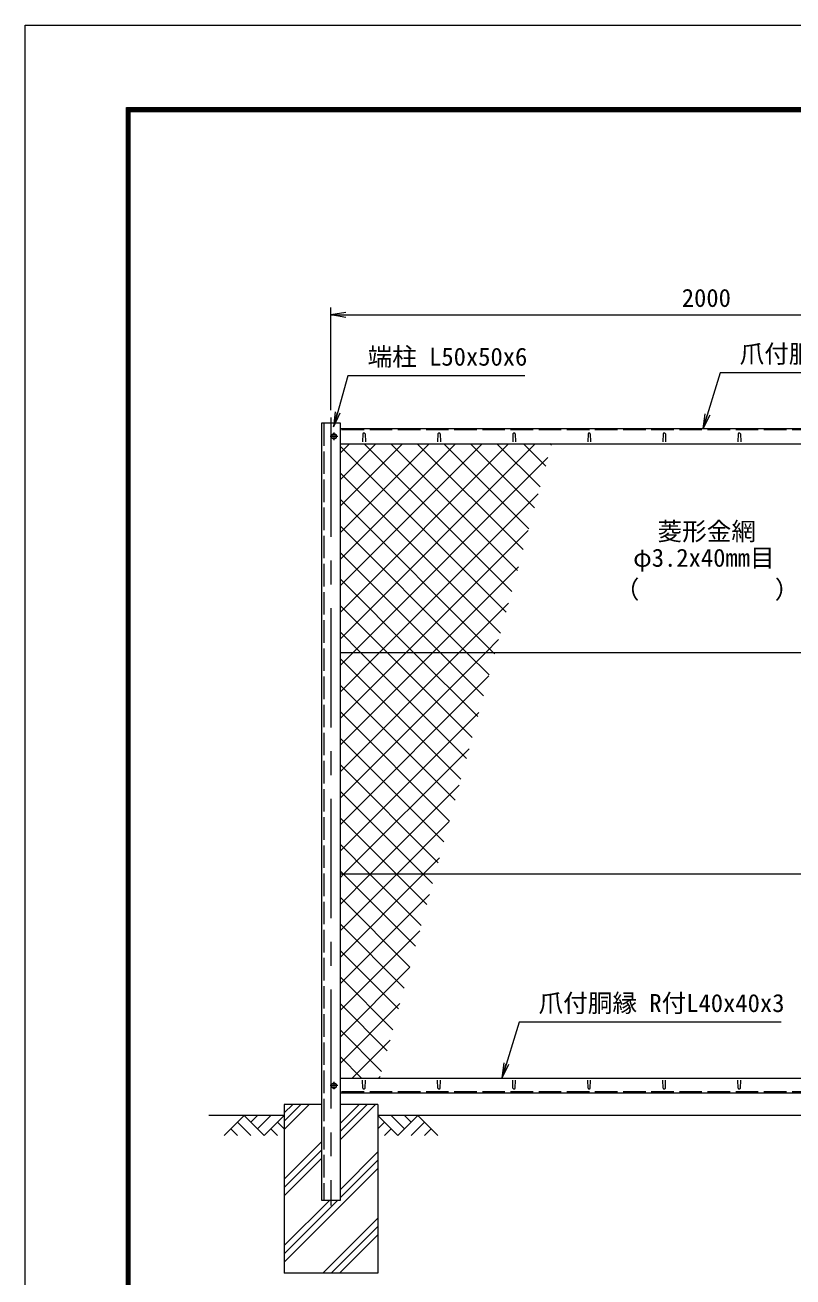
# Model space of a CAD drawing. Units: millimetres, scale not verified. Extents: x -4200 to 4200, y -2970 to 2970.
# Drawn here: x -4200 to -2154, y -366 to 2970 of the extents above; entities that cross this region are included whole.
import ezdxf
from ezdxf.enums import TextEntityAlignment as Align

# ---------------------------------------------------------------- set-up
doc = ezdxf.new("R2010")
doc.units = ezdxf.units.MM
doc.header["$LTSCALE"] = 10
doc.linetypes.add('DASHED', pattern=[7.5, 6, -1.5])
doc.linetypes.add('USER1', pattern=[50.8, 31.75, -6.35, 6.35, -6.35])
for name, color, linetype, lineweight in [('0-0_D-STR1', 1, 'Continuous', 18), ('0-1_D-BMK', 2, 'USER1', 13), ('0-2_D-STR-DIM', 7, 'Continuous', 13), ('0-3_D-STR3', 3, 'Continuous', 13), ('0-4_D-BGD', 7, 'Continuous', 18), ('0-5_D-STR4', 7, 'Continuous', 18), ('0-6_D-DCR-HCH', 7, 'Continuous', 13), ('0-7_D-STR-TXT', 7, 'Continuous', 13), ('0-8_0', 7, 'Continuous', 18), ('0-A_D-STR2', 7, 'Continuous', 13), ('0-B_D-TTL', 7, 'Continuous', 18)]:
    doc.layers.add(name, color=color, linetype=linetype, lineweight=lineweight)
doc.styles.add('ＭＳ ゴシック', font='')
doc.styles.get('ＭＳ ゴシック').set_extended_font_data('MS Gothic')

# ---------------------------------------------------------------- blocks, each defined once
blk = doc.blocks.new('_Open')
at = {"layer": '0-8_0'}
blk.add_line((-10, 1.667), (0, 0), dxfattribs=at)
blk.add_lwpolyline([(-10, -1.667), (0, 0), (-10, 0)], dxfattribs=at)

msp = doc.modelspace()

# ---------------------------------------------------------------- linework, layer by layer
at = {"layer": '0-0_D-STR1'}
for p, q in [((-3409.97, 1908.98), (-3409.97, -161.02)), ((-3359.97, 1908.98), (-3409.97, 1908.98)), ((-3359.97, -161.02), (-3359.97, 1908.98)), ((-1421.47, 1893.98), (-3359.97, 1893.98)), ((-3299.97, 1880.85), (-3300.72, 1859.35)), ((-3293.97, 1880.85), (-3293.22, 1859.35)), ((-3099.97, 1880.85), (-3100.72, 1859.35)), ((-3093.97, 1880.85), (-3093.22, 1859.35)), ((-2899.97, 1880.85), (-2900.72, 1859.35)), ((-2893.97, 1880.85), (-2893.22, 1859.35)), ((-2699.97, 1880.85), (-2700.72, 1859.35)), ((-2693.97, 1880.85), (-2693.22, 1859.35)), ((-2499.97, 1880.85), (-2500.72, 1859.35)), ((-2493.97, 1880.85), (-2493.22, 1859.35)), ((-2299.97, 1880.85), (-2300.72, 1859.35)), ((-2293.97, 1880.85), (-2293.22, 1859.35)), ((-3359.97, 1853.98), (-1421.47, 1853.98)), ((-3359.97, 163.98), (-1421.47, 163.98)), ((-3299.97, 137.11), (-3300.72, 158.61)), ((-3293.97, 137.11), (-3293.22, 158.61)), ((-3099.97, 137.11), (-3100.72, 158.61)), ((-3093.97, 137.11), (-3093.22, 158.61)), ((-2899.97, 137.11), (-2900.72, 158.61)), ((-2893.97, 137.11), (-2893.22, 158.61)), ((-2699.97, 137.11), (-2700.72, 158.61)), ((-2693.97, 137.11), (-2693.22, 158.61)), ((-2499.97, 137.11), (-2500.72, 158.61)), ((-2493.97, 137.11), (-2493.22, 158.61)), ((-2299.97, 137.11), (-2300.72, 158.61)), ((-2293.97, 137.11), (-2293.22, 158.61)), ((-1421.47, 123.98), (-3359.97, 123.98)), ((-3409.97, -161.02), (-3359.97, -161.02))]:
    msp.add_line(p, q, dxfattribs=at)
at = {"layer": '0-0_D-STR1', "linetype": 'DASHED'}
for p, q in [((-3403.97, 1908.98), (-3403.97, -161.02)), ((-1421.47, 1890.98), (-3359.97, 1890.98)), ((-1421.47, 126.98), (-3359.97, 126.98))]:
    msp.add_line(p, q, dxfattribs=at)
at = {"layer": '0-0_D-STR1'}
for centre, start, end in [((-3296.97, 1879.6), 22.61986, 157.38014), ((-3096.97, 1879.6), 22.61986, 157.38014), ((-2896.97, 1879.6), 22.61986, 157.38014), ((-2696.97, 1879.6), 22.61986, 157.38014), ((-2496.97, 1879.6), 22.61986, 157.38014), ((-2296.97, 1879.6), 22.61986, 157.38014), ((-3296.97, 138.36), 202.61986, 337.38014), ((-3096.97, 138.36), 202.61986, 337.38014), ((-2896.97, 138.36), 202.61986, 337.38014), ((-2696.97, 138.36), 202.61986, 337.38014), ((-2496.97, 138.36), 202.61986, 337.38014), ((-2296.97, 138.36), 202.61986, 337.38014)]:
    msp.add_arc(centre, 3.25, start, end, dxfattribs=at)
at = {"layer": '0-1_D-BMK'}
for p, q in [((-3384.97, 1923.98), (-3384.97, -176.02)), ((-3366.97, 1873.98), (-3386.97, 1873.98)), ((-3376.97, 1883.98), (-3376.97, 1863.98)), ((-3366.97, 143.98), (-3386.97, 143.98)), ((-3376.97, 153.98), (-3376.97, 133.98))]:
    msp.add_line(p, q, dxfattribs=at)
at = {"layer": '0-2_D-STR-DIM'}
for p, q in [((-3384.97, 1943.98), (-3384.97, 2217.76)), ((-3384.97, 2197.76), (-1384.97, 2197.76))]:
    msp.add_line(p, q, dxfattribs=at)
at = {"layer": '0-3_D-STR3'}
for p, q in [((-1421.47, 1297.23), (-3359.97, 1297.23)), ((-1421.47, 707.23), (-3359.97, 707.23))]:
    msp.add_line(p, q, dxfattribs=at)
for points in [[(-3370.47, 1877.73), (-3376.97, 1881.49), (-3383.47, 1877.73), (-3383.47, 1870.23), (-3376.97, 1866.47), (-3370.47, 1870.23)], [(-3370.47, 147.73), (-3376.97, 151.49), (-3383.47, 147.73), (-3383.47, 140.23), (-3376.97, 136.47), (-3370.47, 140.23)]]:
    msp.add_lwpolyline(points, close=True, dxfattribs=at)
for centre in [(-3376.97, 1873.98), (-3376.97, 143.98)]:
    msp.add_circle(centre, 6.25, dxfattribs=at)
at = {"layer": '0-4_D-BGD'}
for p, q in [((-3509.97, 63.98), (-3709.97, 63.98)), ((-1509.97, 63.98), (-3259.97, 63.98))]:
    msp.add_line(p, q, dxfattribs=at)
at = {"layer": '0-5_D-STR4'}
for p, q in [((-3509.97, 93.98), (-3509.97, -356.02)), ((-3409.97, 93.98), (-3509.97, 93.98)), ((-3259.97, 93.98), (-3359.97, 93.98)), ((-3259.97, 93.98), (-3259.97, -356.02)), ((-3259.97, -356.02), (-3509.97, -356.02))]:
    msp.add_line(p, q, dxfattribs=at)
at = {"layer": '0-6_D-DCR-HCH'}
for p, q in [((-3509.97, 26.74), (-3442.73, 93.98)), ((-3509.97, 48.84), (-3464.83, 93.98)), ((-3509.97, 70.93), (-3486.93, 93.98)), ((-3359.97, -0.04), (-3265.96, 93.98)), ((-3359.97, 22.06), (-3288.05, 93.98)), ((-3359.97, 44.16), (-3310.15, 93.98)), ((-3616.4, 63.98), (-3669.61, 10.77)), ((-3634.14, 46.24), (-3598.5, 10.77)), ((-3616.4, 63.98), (-3563.19, 10.77)), ((-3598.66, 46.24), (-3580.92, 63.98)), ((-3580.92, 28.5), (-3545.45, 63.98)), ((-3563.19, 10.77), (-3509.97, 63.98)), ((-3527.71, 46.24), (-3509.97, 28.59)), ((-3206.76, 10.77), (-3259.97, 63.98)), ((-3242.24, 46.24), (-3259.97, 28.59)), ((-3189.03, 28.5), (-3224.5, 63.98)), ((-3153.55, 63.98), (-3206.76, 10.77)), ((-3171.2, 46.15), (-3189.03, 63.98)), ((-3135.81, 46.24), (-3171.45, 10.77)), ((-3153.55, 63.98), (-3100.34, 10.77)), ((-3651.87, 28.5), (-3634.05, 10.77)), ((-3545.45, 28.5), (-3527.63, 10.77)), ((-3224.5, 28.5), (-3242.32, 10.77)), ((-3118.08, 28.5), (-3135.89, 10.77)), ((-3509.97, -105.84), (-3409.97, -5.84)), ((-3509.97, -127.94), (-3409.97, -27.94)), ((-3359.97, -132.62), (-3259.97, -32.62)), ((-3509.97, -150.04), (-3409.97, -50.04)), ((-3359.97, -154.72), (-3259.97, -54.72)), ((-3509.97, -326.81), (-3259.97, -76.81)), ((-3509.97, -304.72), (-3366.28, -161.02)), ((-3509.97, -282.62), (-3388.37, -161.02)), ((-3406.6, -356.02), (-3259.97, -209.4)), ((-3384.5, -356.02), (-3259.97, -231.49)), ((-3362.4, -356.02), (-3259.97, -253.59))]:
    msp.add_line(p, q, dxfattribs=at)
at = {"layer": '0-7_D-STR-TXT'}
for points in [[(-2868.62, 2035.27), (-3339.6, 2035.27), (-3377.68, 1901)], [(-1650.07, 2042.85), (-2347.95, 2042.85), (-2393.31, 1895.89)], [(-2185.85, 312.85), (-2883.73, 312.85), (-2929.09, 165.89)]]:
    msp.add_lwpolyline(points, dxfattribs=at)
at = {"layer": '0-A_D-STR2'}
for p, q in [((-3359.97, 1829.82), (-3335.82, 1853.98)), ((-3359.97, 1759.11), (-3265.11, 1853.98)), ((-3359.97, 1688.4), (-3194.4, 1853.98)), ((-3359.97, 1617.69), (-3123.69, 1853.98)), ((-3359.97, 1546.98), (-3052.98, 1853.98)), ((-3359.97, 1476.27), (-2982.26, 1853.98)), ((-3359.97, 1405.56), (-2911.55, 1853.98)), ((-3359.97, 1334.85), (-2840.84, 1853.98)), ((-2918.41, 1405.26), (-3359.97, 1846.83)), ((-2903.33, 1460.9), (-3296.41, 1853.98)), ((-2888.25, 1516.53), (-3225.7, 1853.98)), ((-2873.17, 1572.16), (-3154.99, 1853.98)), ((-2858.1, 1627.79), (-3084.28, 1853.98)), ((-2843.02, 1683.43), (-3013.57, 1853.98)), ((-2827.94, 1739.06), (-2942.86, 1853.98)), ((-2812.86, 1794.69), (-2872.15, 1853.98)), ((-2797.79, 1850.33), (-2801.44, 1853.98)), ((-3326.88, 1297.23), (-2806.71, 1817.4)), ((-2933.49, 1349.63), (-3359.97, 1776.12)), ((-2951.8, 1297.23), (-3359.97, 1705.41)), ((-3256.17, 1297.23), (-2833, 1720.4)), ((-3022.51, 1297.23), (-3359.97, 1634.7)), ((-3185.46, 1297.23), (-2859.29, 1623.4)), ((-3093.22, 1297.23), (-3359.97, 1563.99)), ((-3114.75, 1297.23), (-2885.58, 1526.4)), ((-3163.93, 1297.23), (-3359.97, 1493.28)), ((-3234.64, 1297.23), (-3359.97, 1422.56)), ((-3044.04, 1297.23), (-2911.86, 1429.4)), ((-3305.35, 1297.23), (-3359.97, 1351.85)), ((-2973.33, 1297.23), (-2938.15, 1332.41)), ((-3359.97, 1264.14), (-3326.88, 1297.23)), ((-3359.97, 1193.43), (-3256.17, 1297.23)), ((-3359.97, 1122.72), (-3185.46, 1297.23)), ((-3359.97, 1052.01), (-3114.75, 1297.23)), ((-3359.97, 981.3), (-3044.04, 1297.23)), ((-3359.97, 910.58), (-2973.33, 1297.23)), ((-3039.03, 960.2), (-3359.97, 1281.14)), ((-3023.95, 1015.83), (-3305.35, 1297.23)), ((-3008.87, 1071.46), (-3234.64, 1297.23)), ((-2993.8, 1127.1), (-3163.93, 1297.23)), ((-2978.72, 1182.73), (-3093.22, 1297.23)), ((-2963.64, 1238.36), (-3022.51, 1297.23)), ((-2948.56, 1294), (-2951.8, 1297.23)), ((-3359.97, 839.87), (-2964.44, 1235.41)), ((-3054.11, 904.57), (-3359.97, 1210.43)), ((-3069.19, 848.93), (-3359.97, 1139.72)), ((-3359.97, 769.16), (-2990.73, 1138.41)), ((-3084.26, 793.3), (-3359.97, 1069.01)), ((-3351.2, 707.23), (-3017.02, 1041.41)), ((-3099.34, 737.67), (-3359.97, 998.3)), ((-3280.49, 707.23), (-3043.31, 944.41)), ((-3139.61, 707.23), (-3359.97, 927.59)), ((-3210.32, 707.23), (-3359.97, 856.88)), ((-3209.78, 707.23), (-3069.6, 847.41)), ((-3281.04, 707.23), (-3359.97, 786.17)), ((-3139.07, 707.23), (-3095.89, 750.41)), ((-3351.75, 707.23), (-3359.97, 715.46)), ((-3359.97, 698.45), (-3351.2, 707.23)), ((-3359.97, 627.74), (-3280.49, 707.23)), ((-3359.97, 557.03), (-3209.78, 707.23)), ((-3359.97, 486.32), (-3139.07, 707.23)), ((-3159.65, 515.14), (-3351.75, 707.23)), ((-3144.57, 570.77), (-3281.04, 707.23)), ((-3129.5, 626.4), (-3210.32, 707.23)), ((-3114.42, 682.03), (-3139.61, 707.23)), ((-3359.97, 415.61), (-3122.18, 653.41)), ((-3174.73, 459.5), (-3359.97, 644.75)), ((-3189.81, 403.87), (-3359.97, 574.04)), ((-3359.97, 344.9), (-3148.47, 556.41)), ((-3204.89, 348.24), (-3359.97, 503.33)), ((-3359.97, 274.19), (-3174.76, 459.41)), ((-3219.96, 292.6), (-3359.97, 432.62)), ((-3359.97, 203.48), (-3201.05, 362.41)), ((-3235.04, 236.97), (-3359.97, 361.9)), ((-3250.12, 181.34), (-3359.97, 291.19)), ((-3328.76, 163.98), (-3227.33, 265.41)), ((-3303.47, 163.98), (-3359.97, 220.48)), ((-3258.05, 163.98), (-3253.62, 168.41))]:
    msp.add_line(p, q, dxfattribs=at)
at = {"layer": '0-B_D-TTL', "color": 2}
msp.add_lwpolyline([(-4200, 2970), (4200, 2970), (4200, -2970), (-4200, -2970)], close=True, dxfattribs=at)
at = {"layer": '0-B_D-TTL'}
for points in [[(-3930, 2750), (3930, 2750), (3930, -2750), (-3930, -2750)], [(-3927.5, 2747.5), (3927.5, 2747.5), (3927.5, -2747.5), (-3927.5, -2747.5)], [(-3925, 2745), (3925, 2745), (3925, -2745), (-3925, -2745)], [(-3922.5, 2742.5), (3922.5, 2742.5), (3922.5, -2742.5), (-3922.5, -2742.5)], [(-3920, 2740), (3920, 2740), (3920, -2740), (-3920, -2740)]]:
    msp.add_lwpolyline(points, close=True, dxfattribs=at)

# ---------------------------------------------------------------- block references
at = {"layer": '0-2_D-STR-DIM', "xscale": 4, "yscale": 4, "rotation": 180}
msp.add_blockref('_Open', (-3384.97, 2197.76), dxfattribs=at)
at = {"layer": '0-7_D-STR-TXT', "xscale": 4, "yscale": 4}
for p, rotation in [((-3378.23, 1899.07), 254.16392), ((-2393.9, 1893.98), 252.84683), ((-2929.68, 163.98), 252.84683)]:
    msp.add_blockref('_Open', p, dxfattribs=dict(at, rotation=rotation))

# ---------------------------------------------------------------- texts
at = {"layer": '0-2_D-STR-DIM', "style": 'ＭＳ ゴシック'}
msp.add_text('2000', height=48.09, dxfattribs=at).set_placement((-2450.24, 2204.51), align=Align.BOTTOM_LEFT)
at = {"layer": '0-7_D-STR-TXT', "style": 'ＭＳ ゴシック'}
for s, p in [('端柱 L50x50x6', (-3287.4, 2047.85)), ('爪付胴縁 R付L40x40x3', (-2296.01, 2055.43)), ('菱形金網', (-2514.92, 1582.46)), ('φ3.2x40mm目', (-2579.9, 1512.02)), ('（\u3000\u3000   \u3000\u3000）', (-2628.63, 1427.55)), ('爪付胴縁 R付L40x40x3', (-2831.79, 325.43))]:
    msp.add_text(s, height=48.09, dxfattribs=at).set_placement(p, align=Align.BOTTOM_LEFT)

doc.saveas('drawing.dxf')
